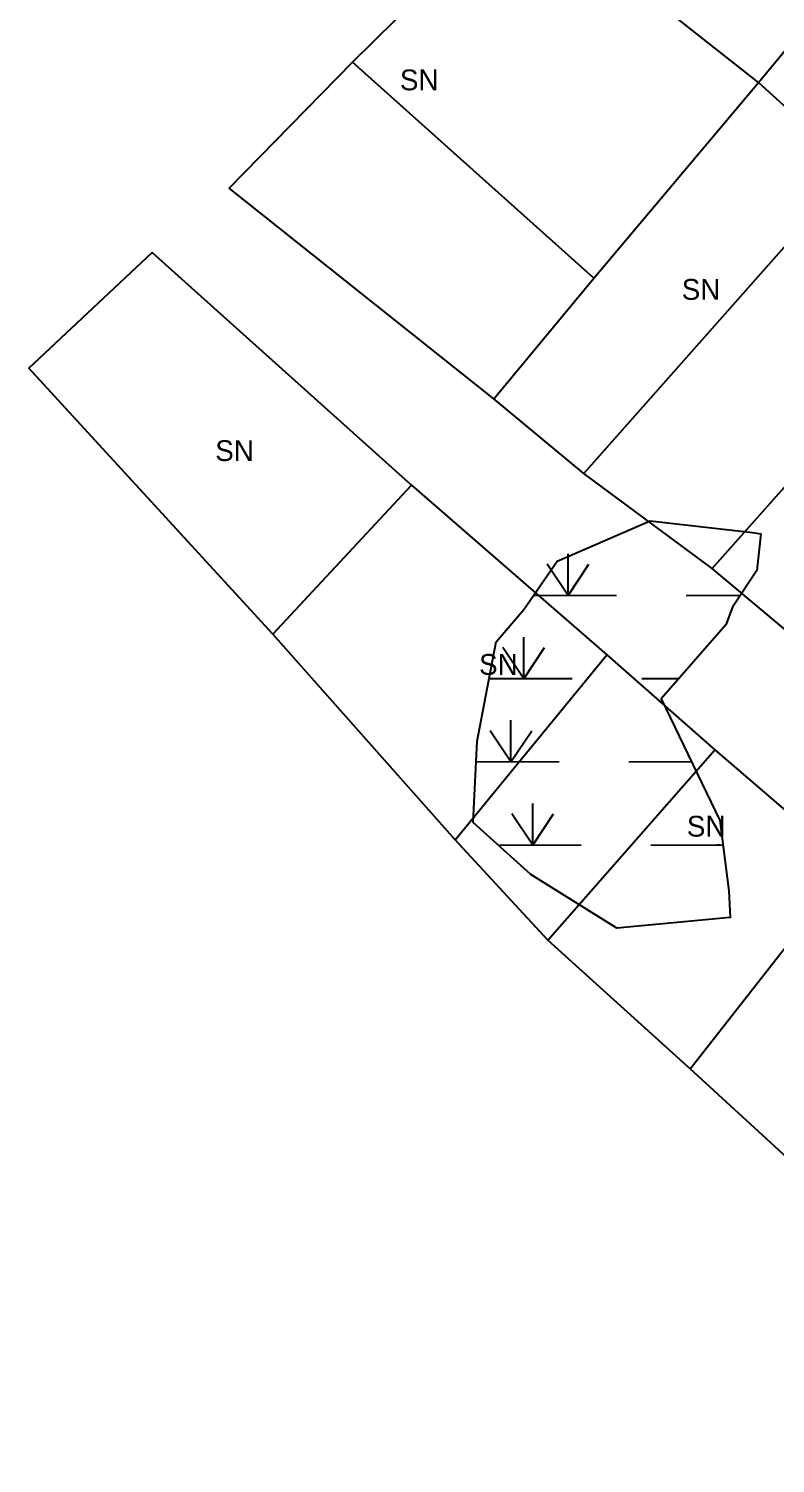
# Model space of a CAD drawing. Extents: x 207981 to 210201, y 4876477 to 4878908.
# Drawn here: x 209455.4 to 209509.3, y 4877239.1 to 4877342.6 of the extents above; entities that cross this region are included whole.
import ezdxf
from ezdxf.enums import TextEntityAlignment as Align

# ---------------------------------------------------------------- set-up
doc = ezdxf.new("R2010")
doc.units = 0
doc.header["$LTSCALE"] = 1.5
doc.header["$MEASUREMENT"] = 0
doc.linetypes.add('TRACO_00', pattern=[10, -10])
for name, color, linetype in [('CD_MALHA_LOTES', 7, 'CONTINUOUS'), ('HD-ALAGADO-BREJO', 170, 'CONTINUOUS'), ('RU-QUADRA', 210, 'CONTINUOUS'), ('Th_NmrPort', 1, 'CONTINUOUS')]:
    doc.layers.add(name, color=color, linetype=linetype)

# ---------------------------------------------------------------- blocks, each defined once
blk = doc.blocks.new('*X4')
at = {"layer": 'HD-ALAGADO-BREJO'}
for points in [[(209494.295559, 4877301.717684), (209494.29521, 4877304.717684)], [(209494.295559, 4877301.717684), (209492.795297, 4877303.967509)], [(209494.295559, 4877301.717684), (209495.795297, 4877303.967858)], [(209491.095524, 4877295.717631), (209491.095161, 4877298.717631)], [(209491.095524, 4877295.717631), (209489.595252, 4877297.967449)], [(209491.095524, 4877295.717631), (209492.595251, 4877297.967813)], [(209490.168327, 4877289.717571), (209488.668071, 4877291.9674)], [(209490.168327, 4877289.717571), (209490.167985, 4877292.717571)], [(209490.168327, 4877289.717571), (209491.668071, 4877291.967741)], [(209491.747037, 4877283.717547), (209491.746703, 4877286.717547)], [(209491.747037, 4877283.717547), (209490.246786, 4877285.96738)], [(209491.747037, 4877283.717547), (209493.246786, 4877285.967714)]]:
    blk.add_lwpolyline(points, dxfattribs=at)
at = {"layer": 'HD-ALAGADO-BREJO', "const_width": 0.13}
for points in [[(209491.795559, 4877301.717393), (209492.795559, 4877301.717509)], [(209492.795559, 4877301.717509), (209497.795559, 4877301.71809)], [(209502.795559, 4877301.718671), (209505.795559, 4877301.71902)], [(209505.795559, 4877301.71902), (209506.719461, 4877301.717542)], [(209488.595524, 4877295.717328), (209489.595524, 4877295.717449)], [(209489.595524, 4877295.717449), (209494.595524, 4877295.718056)], [(209499.595524, 4877295.718663), (209501.595524, 4877295.718905)], [(209501.595524, 4877295.718905), (209502.278376, 4877295.717465)], [(209487.668327, 4877289.717286), (209488.668327, 4877289.7174)], [(209488.668327, 4877289.7174), (209493.668327, 4877289.717969)], [(209498.668327, 4877289.718539), (209502.668327, 4877289.718994)], [(209502.668327, 4877289.718994), (209503.207273, 4877289.717441)], [(209489.247037, 4877283.717269), (209490.247037, 4877283.71738)], [(209490.247037, 4877283.71738), (209495.247037, 4877283.717937)], [(209500.247037, 4877283.718495), (209505.247037, 4877283.719052)], [(209505.247037, 4877283.719052), (209505.471591, 4877283.717431)]]:
    blk.add_lwpolyline(points, dxfattribs=at)

msp = doc.modelspace()

# ---------------------------------------------------------------- linework, layer by layer
at = {"layer": 'CD_MALHA_LOTES', "linetype": 'Continuous', "flags": 128}
for points in [[(209508.029125, 4877338.695928), (209524.902108, 4877359.091842)], [(209478.733175, 4877340.179267), (209491.341559, 4877352.602233)], [(209508.029125, 4877338.695928), (209500.427011, 4877344.721993)], [(209469.83314, 4877331.093814), (209478.733175, 4877340.179267)], [(209496.162411, 4877324.604205), (209478.733175, 4877340.179267)], [(209496.162411, 4877324.604205), (209508.029125, 4877338.695928)], [(209514.889568, 4877332.484445), (209508.029125, 4877338.695928)], [(209495.420741, 4877310.512483), (209514.889568, 4877332.484445)], [(209488.931132, 4877315.889587), (209469.83314, 4877331.093814)], [(209455.370583, 4877318.114596), (209464.270618, 4877326.458379)], [(209464.270618, 4877326.458379), (209482.997776, 4877309.678104)], [(209504.691611, 4877303.652039), (209523.975021, 4877325.345875)], [(209488.931132, 4877315.889587), (209496.162411, 4877324.604205)], [(209472.985236, 4877298.923895), (209455.370583, 4877318.114596)], [(209495.420741, 4877310.512483), (209488.931132, 4877315.889587)], [(209504.691611, 4877303.652039), (209495.420741, 4877310.512483)], [(209472.985236, 4877298.923895), (209482.997776, 4877309.678104)], [(209482.997776, 4877309.678104), (209497.089498, 4877297.440556)], [(209511.366638, 4877298.089517), (209504.691611, 4877303.652039)], [(209486.149871, 4877284.090503), (209472.985236, 4877298.923895)], [(209486.149871, 4877284.090503), (209497.089498, 4877297.440556)], [(209497.089498, 4877297.440556), (209504.877029, 4877290.580112)], [(209492.824898, 4877276.859225), (209504.877029, 4877290.580112)], [(209504.877029, 4877290.580112), (209514.611442, 4877282.236329)], [(209492.824898, 4877276.859225), (209486.149871, 4877284.090503)], [(209503.115564, 4877267.588355), (209514.611442, 4877282.236329)], [(209503.115564, 4877267.588355), (209492.824898, 4877276.859225)], [(209514.426025, 4877257.20498), (209503.115564, 4877267.588355)]]:
    msp.add_lwpolyline(points, dxfattribs=at)
at = {"layer": 'HD-ALAGADO-BREJO', "linetype": 'TRACO_00'}
msp.add_polyline3d([(209493.508576, 4877304.189868, 10.30602), (209500.2293, 4877307.086806, 10.405827), (209507.59719, 4877306.253759, 10.405827), (209508.196933, 4877306.161325, 10.405827), (209507.907207, 4877303.51645, 10.405827), (209506.154344, 4877300.861641, 10.405827), (209505.686231, 4877299.603884, 10.592343), (209501.012306, 4877294.273602, 10.567558), (209505.248371, 4877285.480669, 10.567558), (209505.889514, 4877280.416215, 10.567558), (209505.989799, 4877278.493442, 10.567558), (209497.809934, 4877277.717321, 10.418849), (209491.616265, 4877281.588475, 10.36928), (209487.446801, 4877285.334814, 10.36928), (209487.743806, 4877291.210496, 10.394065), (209489.097524, 4877298.373635, 10.443634), (209491.093939, 4877300.704714, 10.517988)], close=True, dxfattribs=at)
at = {"layer": 'RU-QUADRA', "linetype": 'Continuous', "flags": 128}
msp.add_lwpolyline([(209511.366638, 4877298.089517), (209504.691611, 4877303.652039), (209495.420741, 4877310.512483), (209488.931132, 4877315.889587), (209469.83314, 4877331.093814), (209478.733175, 4877340.179267), (209491.341559, 4877352.602233), (209510.068716, 4877370.865846)], dxfattribs=at)
msp.add_lwpolyline([(209575.613767, 4877231.52467), (209563.190801, 4877212.241261), (209550.767835, 4877222.99547), (209537.974035, 4877235.233018), (209525.736486, 4877246.265354), (209514.426025, 4877257.20498), (209503.115564, 4877267.588355), (209492.824898, 4877276.859225), (209486.149871, 4877284.090503), (209472.985236, 4877298.923895), (209455.370583, 4877318.114596), (209464.270618, 4877326.458379), (209482.997776, 4877309.678104), (209497.089498, 4877297.440556), (209504.877029, 4877290.580112), (209514.611442, 4877282.236329), (209525.921904, 4877272.409207), (209537.046948, 4877262.025833), (209549.099079, 4877252.662254), (209563.005384, 4877241.351792)], close=True, dxfattribs=at)

# ---------------------------------------------------------------- block references
at = {"layer": 'HD-ALAGADO-BREJO'}
msp.add_blockref('*X4', (0, 0), dxfattribs=at)

# ---------------------------------------------------------------- texts
at = {"layer": 'Th_NmrPort', "color": 1}
for p in [(209482.160974, 4877338.894346), (209502.496743, 4877323.787019), (209468.833311, 4877312.160769), (209487.871526, 4877296.743823), (209502.864186, 4877285.07712)]:
    msp.add_text('SN', height=1.5, dxfattribs=at).set_placement(p, align=Align.MIDDLE_LEFT)

doc.saveas('drawing.dxf')
